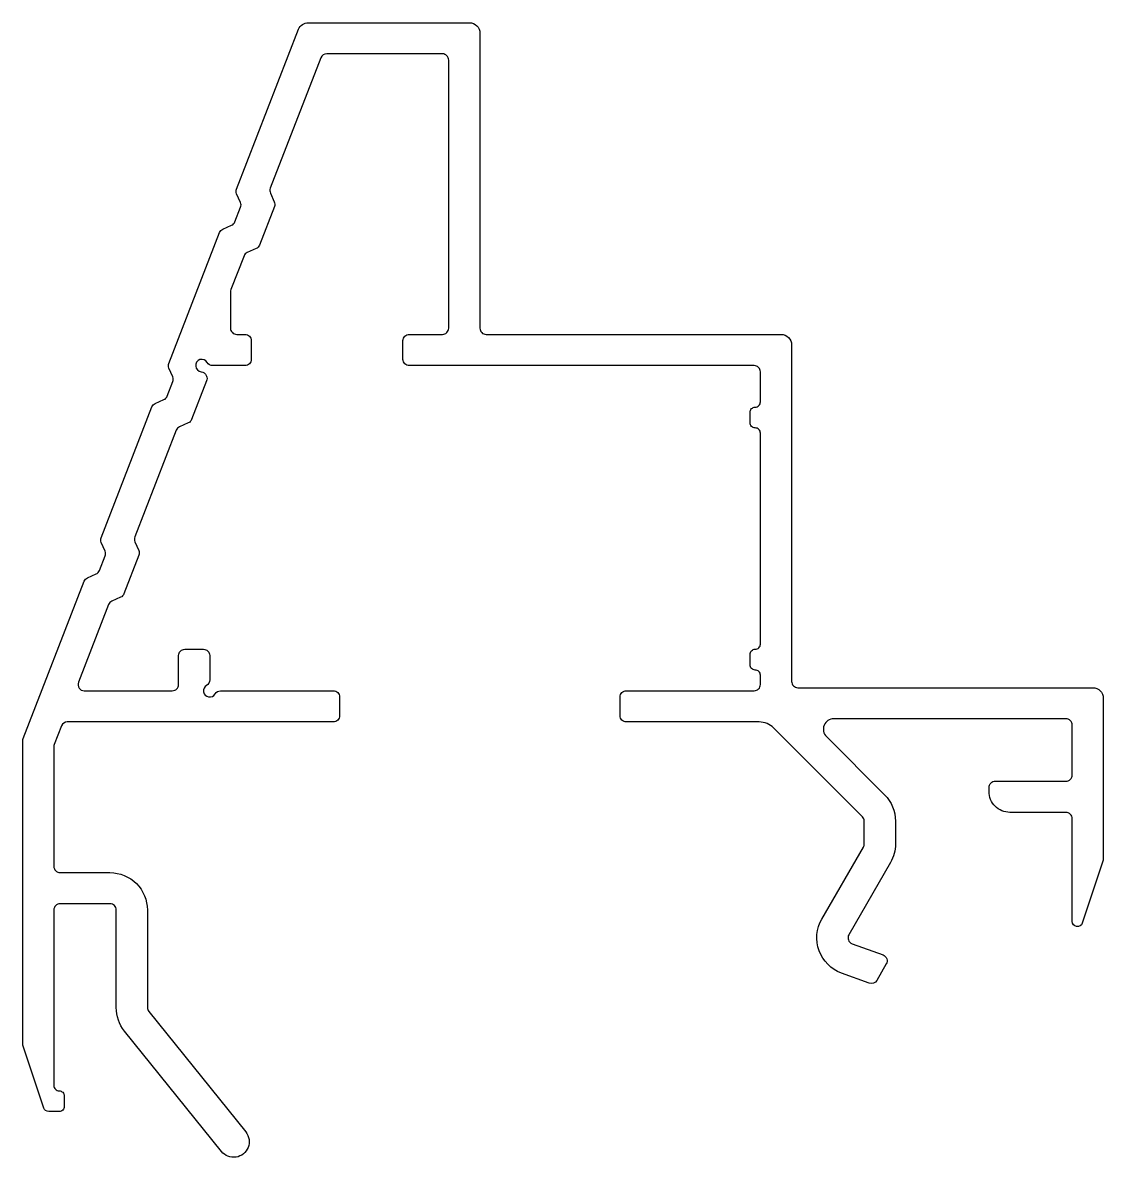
# Model space of a CAD drawing. Extents: x 741.9 to 793.9, y 552.9 to 607.5.
import ezdxf

# ---------------------------------------------------------------- set-up
doc = ezdxf.new("R2010")
doc.units = 0
doc.layers.get('0').update_dxf_attribs({"linetype": 'CONTINUOUS'})

msp = doc.modelspace()

# ---------------------------------------------------------------- linework, layer by layer
msp.add_lwpolyline([(745.429, 581.005, 0.198912), (745.588, 581.171), (745.86, 581.871, 0.198912), (745.855, 582.101), (745.67, 582.521, -0.198912), (745.665, 582.75), (748.109, 589.043, -0.198912), (748.268, 589.209), (748.688, 589.394, 0.198912), (748.846, 589.56), (749.118, 590.261, 0.198912), (749.113, 590.49), (748.928, 590.91, -0.198912), (748.923, 591.139), (751.368, 597.433, -0.198912), (751.526, 597.599), (751.946, 597.784, 0.198912), (752.105, 597.95), (752.377, 598.65, 0.198912), (752.372, 598.88), (752.187, 599.299, -0.198912), (752.182, 599.529), (755.167, 607.214, -0.309425), (755.633, 607.533), (763.391, 607.533, -0.414214), (763.891, 607.033), (763.891, 592.833, 0.414214), (764.191, 592.533), (778.391, 592.533, -0.414214), (778.891, 592.033), (778.891, 575.833, 0.414214), (779.191, 575.533), (793.391, 575.533, -0.414214), (793.891, 575.033), (793.891, 567.282, -0.080847), (793.875, 567.187), (792.878, 564.204, -0.850401), (792.391, 564.283), (792.391, 569.233, 0.414214), (792.091, 569.533), (789.391, 569.533, -0.414214), (788.391, 570.533), (788.391, 570.733, -0.414214), (788.691, 571.033), (792.091, 571.033, 0.414214), (792.391, 571.333), (792.391, 573.733, 0.414214), (792.091, 574.033), (780.919, 574.033, 0.668179), (780.566, 573.179), (783.363, 570.382, -0.198912), (783.891, 569.109), (783.891, 568.015, -0.131652), (783.649, 567.115), (781.645, 563.643, 0.466308), (781.802, 563.211), (783.291, 562.669, -0.466308), (783.449, 562.237), (782.992, 561.445, -0.36397), (782.629, 561.313), (781.289, 561.801, -0.466308), (780.345, 564.393), (782.35, 567.865, 0.131652), (782.391, 568.015), (782.391, 569.109, 0.198912), (782.303, 569.321), (778.034, 573.59, 0.198912), (777.326, 573.883), (770.941, 573.883, -0.414214), (770.641, 574.183), (770.641, 575.083, -0.414214), (770.941, 575.383), (777.091, 575.383, 0.414214), (777.391, 575.683), (777.391, 576.133, 0.414214), (777.141, 576.383), (777.141, 576.383, -0.414214), (776.891, 576.633), (776.891, 577.133, -0.414214), (777.141, 577.383), (777.141, 577.383, 0.414214), (777.391, 577.633), (777.391, 587.783, 0.414214), (777.141, 588.033, -0.414214), (776.891, 588.283), (776.891, 588.783, -0.414214), (777.141, 589.033, 0.414214), (777.391, 589.283), (777.391, 590.733, 0.414214), (777.091, 591.033), (760.491, 591.033, -0.414214), (760.191, 591.333), (760.191, 592.233, -0.414214), (760.491, 592.533), (762.091, 592.533, 0.414214), (762.391, 592.833), (762.391, 605.733, 0.414214), (762.091, 606.033), (756.523, 606.033, 0.309425), (756.243, 605.842), (753.805, 599.565, 0.198912), (753.81, 599.335), (753.995, 598.916, -0.198912), (754, 598.686), (753.278, 596.827, -0.198912), (753.119, 596.661), (752.7, 596.477, 0.198912), (752.541, 596.311), (751.911, 594.689, 0.092884), (751.891, 594.58), (751.891, 592.833, 0.414214), (752.191, 592.533), (752.591, 592.533, -0.414214), (752.891, 592.233), (752.891, 591.333, -0.414214), (752.591, 591.033), (751.033, 591.033, -0.267949), (750.773, 591.183, 1.628238), (750.481, 590.735, -0.267949), (750.723, 590.557), (750.736, 590.526, -0.198912), (750.742, 590.297), (750.02, 588.438, -0.198912), (749.861, 588.272), (749.441, 588.087, 0.198912), (749.282, 587.921), (747.288, 582.786, 0.198912), (747.293, 582.557), (747.478, 582.137, -0.198912), (747.483, 581.907), (746.761, 580.049, -0.198912), (746.602, 579.883), (746.183, 579.698, 0.198912), (746.024, 579.532), (744.571, 575.792, 0.527388), (744.851, 575.383), (749.091, 575.383, 0.414214), (749.391, 575.683), (749.391, 577.083, -0.414214), (749.691, 577.383), (750.591, 577.383, -0.414214), (750.891, 577.083), (750.891, 575.903, -0.267949), (750.741, 575.643, 1.303225), (751.15, 575.233, -0.267949), (751.41, 575.383), (756.841, 575.383, -0.414214), (757.141, 575.083), (757.141, 574.183, -0.414214), (756.841, 573.883), (744.035, 573.883, 0.309425), (743.756, 573.692), (743.411, 572.804, 0.092884), (743.391, 572.696), (743.391, 566.933, 0.414214), (743.691, 566.633), (746.091, 566.633, -0.414214), (747.891, 564.833), (747.891, 560.139, 0.171114), (747.957, 559.951), (752.625, 554.153, -1), (751.456, 553.213), (746.789, 559.01, -0.171114), (746.391, 560.139), (746.391, 564.833, 0.414214), (746.091, 565.133), (743.691, 565.133, 0.414214), (743.391, 564.833), (743.391, 556.383, 0.414214), (743.641, 556.133, -0.414214), (743.891, 555.883), (743.891, 555.383, -0.414214), (743.641, 555.133), (743.141, 555.133, -0.322565), (742.904, 555.304), (741.906, 558.287, -0.080847), (741.891, 558.382), (741.891, 572.977, -0.092884), (741.911, 573.085), (744.851, 580.654, -0.198912), (745.009, 580.82)], format="xyb", close=True)

doc.saveas('drawing.dxf')
